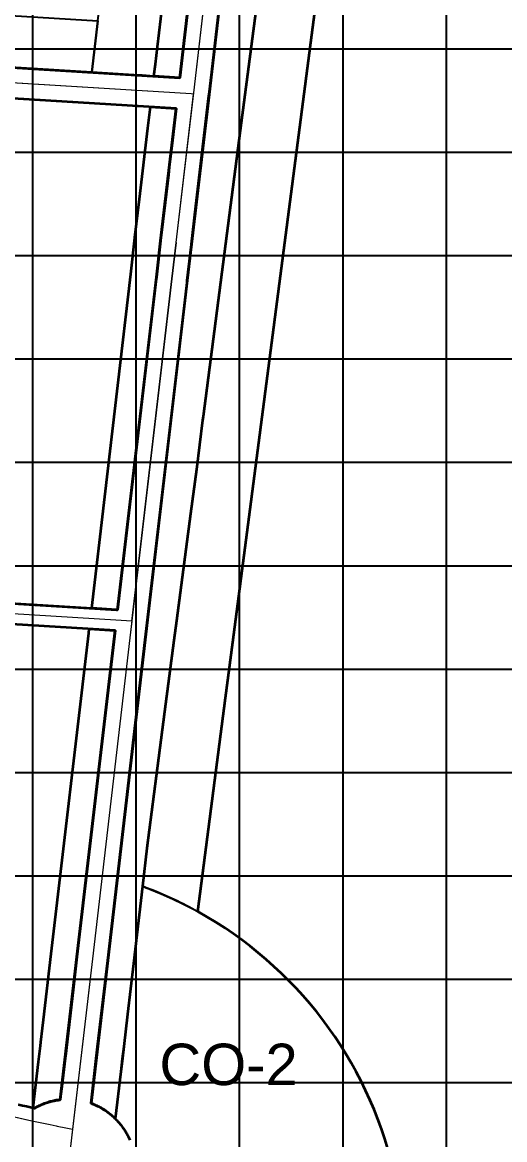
# Model space of a CAD drawing. Header units: millimetres. Extents: x 464536 to 476893, y 870501 to 881610.
# Drawn here: x 468190 to 468656, y 872945 to 874026 of the extents above; entities that cross this region are included whole.
import ezdxf
from ezdxf.enums import TextEntityAlignment as Align

# ---------------------------------------------------------------- set-up
doc = ezdxf.new("R2010")
doc.units = ezdxf.units.MM
for name, color, linetype, lineweight in [('Center_1', 7, 'Continuous', 5), ('Land Use Code', 7, 'Continuous', 35), ('Proposed Road Net work', 7, 'Continuous', 35), ('Recreational _ Environmental', 84, 'Continuous', 35), ('Urban Agriculture-', 90, 'Continuous', 35)]:
    doc.layers.add(name, color=color, linetype=linetype, lineweight=lineweight)
doc.layers.add('Commerce_ Business _ Trade', color=10, linetype='Continuous')
doc.layers.add('Grid1', color=7, linetype='Continuous')
doc.styles.add('Arial', font='arial.ttf')

msp = doc.modelspace()

# ---------------------------------------------------------------- linework, layer by layer
at = {"layer": 'Center_1'}
for points in [[(468338.5, 873812.6), (468355.6, 873957.5), (468418.1, 874496.9), (468508.1, 875263.4), (468569.7, 875800.9), (468575.1, 875846.3), (468658.6, 876548.8), (468816.4, 877901.2), (468829.9, 878009.8), (468852.7, 878215), (468863.4, 878307.3), (468873.2, 878383.8), (468885.1, 878491.3), (468895.2, 878573.2), (468896.9, 878586.6), (468907.2, 878673.6), (469113.1, 880420.4), (469144.9, 880701), (469219, 881312.4)], [(468355.4, 873956.2), (468353, 873956.3), (465187.6, 874150.4)], [(468338.5, 873812.6), (468334.5, 873777.4), (468293.9, 873430.2), (468257.6, 873119.9), (468176.6, 872426.8), (468154.4, 872239.5), (467999.6, 870921.1)], [(468338.5, 873812.6), (468334.5, 873777.4), (468293.9, 873430.2), (468257.6, 873119.9), (468176.6, 872426.8), (468154.4, 872239.5), (467999.6, 870921.1)], [(468295.8, 873446.4), (468280.3, 873447.3), (467194.9, 873513.9), (467146.7, 873516.8), (466598.4, 873550.4), (466593.3, 873550.7), (465274.7, 873631.6)], [(468165.3, 872970.8), (468199, 872963.2), (468216.7, 872959.5), (468222.6, 872958.2), (468223.6, 872958), (468232.1, 872956.3), (468238.3, 872955.1)]]:
    msp.add_lwpolyline(points, dxfattribs=at)
for points in [[(468355.4, 873956.2, 0), (468355.6, 873957.5, 0), (468388.2, 874239, 0)], [(468355.4, 873956.2, 0), (468353, 873956.3, 0), (467869.4, 873986, 0)], [(468295.8, 873446.4, 0), (468334.5, 873777.4, 0), (468338.5, 873812.6, 0), (468355.4, 873956.2, 0)], [(468295.8, 873446.4, 0), (468280.3, 873447.3, 0), (467813.6, 873475.9, 0)], [(468295.8, 873446.4, 0), (468293.9, 873430.2, 0), (468257.6, 873119.9, 0), (468238.3, 872955.1, 0)], [(468173.7, 872968.9, 0), (468199, 872963.2, 0), (468216.7, 872959.5, 0), (468222.6, 872958.2, 0), (468223.6, 872958, 0), (468232.1, 872956.3, 0), (468238.3, 872955.1, 0)], [(468238.3, 872955.1, 0), (468234.1, 872918.9, 0)]]:
    msp.add_polyline3d(points, dxfattribs=at)
at = {"layer": 'Commerce_ Business _ Trade'}
for points in [[(468491.7, 874182.1), (468470.7, 874020.9), (468409.1, 873547.2), (468393.4, 873426.1), (468386.4, 873372.3), (468359.5, 873165.4, 0.03307), (468313.2, 873187.2, 0.00492), (468306, 873189.9), (468310.4, 873226.8), (468321.7, 873313.8), (468327.5, 873358.5), (468336.5, 873427.6), (468338.9, 873446.6), (468352.4, 873550.2), (468358.3, 873592.9), (468364.2, 873640.7), (468364.7, 873644.3), (468389.9, 873838.7), (468400.6, 873921), (468405.1, 873955.5), (468418.3, 874056.6)], [(468293.7, 872944.8), (468293.2, 872945.9), (468292.7, 872946.9), (468292.2, 872948), (468291.7, 872949), (468291.1, 872950), (468290.7, 872950.8), (468290.4, 872951.3), (468290, 872952.1), (468289.4, 872953.1), (468288.8, 872954), (468288.1, 872955), (468287.5, 872955.9), (468287.5, 872956), (468286.8, 872956.9), (468286.1, 872957.8), (468285.4, 872958.8), (468284.7, 872959.7), (468283.9, 872960.6), (468283.2, 872961.5), (468282.4, 872962.3), (468281.6, 872963.2), (468279.8, 872965.1), (468285.1, 873010.7), (468286.5, 873023), (468287.9, 873035.1), (468291.6, 873066.2), (468297.3, 873115.3), (468306, 873189.9, -0.00492), (468313.2, 873187.2, -0.245724), (468548.6, 872916.3, -0.019824)]]:
    msp.add_lwpolyline(points, format="xyb", dxfattribs=at)
msp.add_lwpolyline([(468327.4, 874060.1), (468325.3, 874042.6), (468320.5, 874002), (468318.5, 873985.1), (468318.5, 873985.1), (468317.2, 873973.6), (468305.6, 873974.3), (468297.7, 873974.8), (468257.2, 873977.2), (468263, 874027), (468269.2, 874080.4), (468271.6, 874101.9), (468272, 874105.3), (468272.6, 874109.8), (468274.4, 874125.4), (468310.3, 874081.1), (468320.9, 874068.1)], close=True, dxfattribs=at)
msp.add_lwpolyline([(468263, 874027), (468257.2, 873977.2), (467437.1, 874027.5, -0.418506), (467429.9, 874035.8), (467433.1, 874077.9)], format="xyb", close=True, dxfattribs=at)
msp.add_lwpolyline([(467820.9, 873465.5), (468254.6, 873438.9), (468254.2, 873434.8), (468217.8, 873124.6), (468210.1, 873058.1), (468209.5, 873052.8), (468207.9, 873039.2), (468207.5, 873035.7), (468206.8, 873030.4), (468205.6, 873020), (468200.4, 872975.7), (468197.8, 872976.3), (468193.9, 872977.1), (468190, 872978), (468186.2, 872978.8)], dxfattribs=at)
msp.add_polyline3d([(467885.6, 873970, 0), (468248.9, 873947.7, 0), (468298, 873944.7, 0), (468300.7, 873944.5, 0), (468300.7, 873944.5, 0), (468300.7, 873944.5, 0), (468313.7, 873943.7, 0), (468312.2, 873930.8, 0), (468311.3, 873923.3, 0), (468303.2, 873854.5, 0), (468298.8, 873817.3, 0), (468298.8, 873817.2, 0), (468298.8, 873817.2, 0), (468298.8, 873817.1, 0), (468294.7, 873782, 0), (468257, 873458.8, 0), (467823.9, 873485.3, 0)], dxfattribs=at)
at = {"layer": 'Grid1'}
for p, q in [((468200, 870600), (468200, 881600)), ((468300, 870600), (468300, 881600)), ((468400, 870600), (468400, 881600)), ((468500, 870600), (468500, 881600)), ((468600, 870600), (468600, 881600)), ((464700, 874000), (472600, 874000)), ((464700, 873900), (472600, 873900)), ((464700, 873800), (472600, 873800)), ((464700, 873700), (472600, 873700)), ((464700, 873600), (472600, 873600)), ((464700, 873500), (472600, 873500)), ((464700, 873400), (472600, 873400)), ((464700, 873300), (472600, 873300)), ((464700, 873200), (472600, 873200)), ((464700, 873100), (472600, 873100)), ((464700, 873000), (472600, 873000))]:
    msp.add_line(p, q, dxfattribs=at)
at = {"layer": 'Proposed Road Net work'}
for points in [[(467487.8, 874798, 0), (467429.3, 874028, 0), (468342.2, 873972, 0), (468373, 874238.1, 0), (468022.2, 874685.5, 0), (467947.5, 874773.8, 0)], [(467487.8, 874798, 0), (467429.3, 874028, 0), (468342.2, 873972, 0), (468373, 874238.1, 0), (468022.2, 874685.5, 0), (467947.5, 874773.8, 0)], [(468433, 874495.2, 0), (468370.5, 873955.7, 0), (468353.4, 873810.9, 0), (468349.4, 873775.7, 0), (468308.8, 873428.4, 0), (468272.5, 873118.2, 0), (468256.3, 872980, 0), (468257.3, 872979.6, 0), (468258.4, 872979.2, 0), (468259.5, 872978.7, 0), (468260.5, 872978.3, 0), (468261.2, 872977.9, 0), (468261.8, 872977.7, 0), (468262.7, 872977.3, 0), (468263.7, 872976.8, 0), (468264.7, 872976.2, 0), (468265.7, 872975.7, 0), (468266.7, 872975.1, 0), (468267.7, 872974.5, 0), (468268.5, 872974, 0), (468269.1, 872973.7, 0), (468269.7, 872973.3, 0), (468270.7, 872972.6, 0), (468271.6, 872972, 0), (468272.6, 872971.3, 0), (468273.5, 872970.6, 0), (468274.4, 872969.9, 0), (468275.3, 872969.1, 0), (468276, 872968.5, 0), (468276.5, 872968.1, 0), (468277.1, 872967.6, 0), (468277.9, 872966.9, 0), (468278.8, 872966.1, 0), (468279.6, 872965.3, 0), (468280.4, 872964.4, 0), (468281.3, 872963.6, 0), (468282, 872962.8, 0), (468282.7, 872962.1, 0), (468283.1, 872961.6, 0), (468283.6, 872961, 0), (468284.3, 872960.1, 0), (468285, 872959.2, 0), (468285.8, 872958.3, 0), (468286.5, 872957.4, 0), (468287.1, 872956.4, 0), (468287.8, 872955.5, 0), (468288.3, 872954.7, 0), (468288.7, 872954.2, 0), (468289.1, 872953.5, 0), (468289.7, 872952.6, 0), (468290.3, 872951.6, 0), (468290.8, 872950.6, 0), (468291.4, 872949.5, 0), (468291.9, 872948.5, 0), (468292.5, 872947.5, 0), (468292.9, 872946.6, 0), (468293.1, 872946.1, 0), (468293.4, 872945.4, 0), (468293.9, 872944.3, 0)], [(468433, 874495.2, 0), (468370.5, 873955.7, 0), (468353.4, 873810.9, 0), (468349.4, 873775.7, 0), (468308.8, 873428.4, 0), (468272.5, 873118.2, 0), (468256.3, 872980, 0), (468257.3, 872979.6, 0), (468258.4, 872979.2, 0), (468259.5, 872978.7, 0), (468260.5, 872978.3, 0), (468261.2, 872977.9, 0), (468261.8, 872977.7, 0), (468262.7, 872977.3, 0), (468263.7, 872976.8, 0), (468264.7, 872976.2, 0), (468265.7, 872975.7, 0), (468266.7, 872975.1, 0), (468267.7, 872974.5, 0), (468268.5, 872974, 0), (468269.1, 872973.7, 0), (468269.7, 872973.3, 0), (468270.7, 872972.6, 0), (468271.6, 872972, 0), (468272.6, 872971.3, 0), (468273.5, 872970.6, 0), (468274.4, 872969.9, 0), (468275.3, 872969.1, 0), (468276, 872968.5, 0), (468276.5, 872968.1, 0), (468277.1, 872967.6, 0), (468277.9, 872966.9, 0), (468278.8, 872966.1, 0), (468279.6, 872965.3, 0), (468280.4, 872964.4, 0), (468281.3, 872963.6, 0), (468282, 872962.8, 0), (468282.7, 872962.1, 0), (468283.1, 872961.6, 0), (468283.6, 872961, 0), (468284.3, 872960.1, 0), (468285, 872959.2, 0), (468285.8, 872958.3, 0), (468286.5, 872957.4, 0), (468287.1, 872956.4, 0), (468287.8, 872955.5, 0), (468288.3, 872954.7, 0), (468288.7, 872954.2, 0), (468289.1, 872953.5, 0), (468289.7, 872952.6, 0), (468290.3, 872951.6, 0), (468290.8, 872950.6, 0), (468291.4, 872949.5, 0), (468291.9, 872948.5, 0), (468292.5, 872947.5, 0), (468292.9, 872946.6, 0), (468293.1, 872946.1, 0), (468293.4, 872945.4, 0), (468293.9, 872944.3, 0)], [(468186.2, 872978.8, 0), (468190, 872978, 0), (468193.9, 872977.1, 0), (468197.8, 872976.3, 0), (468201.6, 872975.3, 0), (468202.2, 872975.4, 0), (468202.6, 872975.8, 0), (468203.4, 872976.2, 0), (468204.5, 872976.8, 0), (468205.5, 872977.3, 0), (468206.3, 872977.7, 0), (468206.9, 872977.9, 0), (468207.6, 872978.3, 0), (468208.7, 872978.7, 0), (468209.7, 872979.2, 0), (468210.8, 872979.6, 0), (468211.9, 872980, 0), (468213, 872980.4, 0), (468214.1, 872980.8, 0), (468215.2, 872981.1, 0), (468215.9, 872981.3, 0), (468216.5, 872981.5, 0), (468217.4, 872981.7, 0), (468218.6, 872982, 0), (468219.7, 872982.3, 0), (468220.8, 872982.5, 0), (468222, 872982.8, 0), (468223.1, 872983, 0), (468224, 872983.1, 0), (468224.6, 872983.2, 0), (468225.4, 872983.3, 0), (468226.5, 872983.4, 0), (468242.7, 873121.7, 0), (468279, 873431.9, 0), (468279.7, 873437.4, 0), (467820, 873465.5, 0)], [(468186.2, 872978.8, 0), (468190, 872978, 0), (468193.9, 872977.1, 0), (468197.8, 872976.3, 0), (468201.6, 872975.3, 0), (468202.2, 872975.4, 0), (468202.6, 872975.8, 0), (468203.4, 872976.2, 0), (468204.5, 872976.8, 0), (468205.5, 872977.3, 0), (468206.3, 872977.7, 0), (468206.9, 872977.9, 0), (468207.6, 872978.3, 0), (468208.7, 872978.7, 0), (468209.7, 872979.2, 0), (468210.8, 872979.6, 0), (468211.9, 872980, 0), (468213, 872980.4, 0), (468214.1, 872980.8, 0), (468215.2, 872981.1, 0), (468215.9, 872981.3, 0), (468216.5, 872981.5, 0), (468217.4, 872981.7, 0), (468218.6, 872982, 0), (468219.7, 872982.3, 0), (468220.8, 872982.5, 0), (468222, 872982.8, 0), (468223.1, 872983, 0), (468224, 872983.1, 0), (468224.6, 872983.2, 0), (468225.4, 872983.3, 0), (468226.5, 872983.4, 0), (468242.7, 873121.7, 0), (468279, 873431.9, 0), (468279.7, 873437.4, 0), (467820, 873465.5, 0)]]:
    msp.add_polyline3d(points, dxfattribs=at)
msp.add_polyline3d([(467875.3, 873970.6, 0), (467822.2, 873485.4, 0), (468280.9, 873457.3, 0), (468282, 873457.3, 0), (468319.6, 873779.2, 0), (468323.6, 873814.3, 0), (468338.7, 873942.2, 0)], close=True, dxfattribs=at)
msp.add_polyline3d([(467875.3, 873970.6, 0), (467822.2, 873485.4, 0), (468280.9, 873457.3, 0), (468282, 873457.3, 0), (468319.6, 873779.2, 0), (468323.6, 873814.3, 0), (468338.7, 873942.2, 0)], close=True, dxfattribs=at)
at = {"layer": 'Recreational _ Environmental'}
for points in [[(468373, 874238.1), (468342.1, 873972), (468317.2, 873973.6), (468318.5, 873985.1), (468318.5, 873985.1), (468320.5, 874002), (468325.3, 874042.6), (468327.4, 874060.1), (468337, 874141.9), (468342.1, 874185.5), (468342.1, 874185.5), (468343.4, 874197), (468349.1, 874246.6), (468349.1, 874246.6), (468349.4, 874249.4), (468350.8, 874261.9), (468351.3, 874265.9)], [(468319.4, 873777.5), (468282, 873457.3), (468280.9, 873457.3), (468257, 873458.8), (468294.7, 873782), (468298.8, 873817.1), (468298.8, 873817.2), (468298.8, 873817.2), (468298.8, 873817.3), (468303.2, 873854.5), (468311.3, 873923.3), (468312.2, 873930.8), (468313.7, 873943.7), (468338.6, 873942.2), (468334.7, 873908.8), (468332, 873885.4), (468331.1, 873877.9), (468328, 873851.2), (468323.6, 873814.4), (468323.6, 873814.3), (468319.6, 873779.2)], [(468200.4, 872975.7), (468205.6, 873020), (468206.8, 873030.4), (468207.5, 873035.7), (468207.9, 873039.2), (468209.5, 873052.8), (468210.4, 873060.8), (468217.8, 873124.6), (468254.2, 873434.8), (468254.6, 873438.9), (468279.6, 873437.4), (468279, 873431.9), (468242.7, 873121.7), (468238.9, 873089.7), (468231.5, 873025.7), (468231.2, 873023.8), (468228, 872996.4), (468226.9, 872986.9), (468226.5, 872983.5), (468226, 872983.4), (468224.8, 872983.2), (468223.7, 872983.1), (468222.6, 872982.9), (468221.4, 872982.6), (468220.3, 872982.4), (468219.1, 872982.2), (468218, 872981.9), (468216.9, 872981.6), (468215.8, 872981.3), (468214.7, 872980.9), (468213.6, 872980.6), (468212.5, 872980.2), (468211.6, 872979.9), (468211.1, 872979.7), (468210.3, 872979.4), (468209.2, 872978.9), (468208.1, 872978.5), (468207.1, 872978), (468206, 872977.5), (468205, 872977), (468203.9, 872976.5), (468202.9, 872976), (468202.2, 872975.5), (468201.9, 872975.4), (468201.6, 872975.4)]]:
    msp.add_lwpolyline(points, close=True, dxfattribs=at)
msp.add_polyline3d([(468418.3, 874056.6, 0), (468405.1, 873955.5, 0), (468400.6, 873921, 0), (468389.9, 873838.7, 0), (468364.7, 873644.3, 0), (468364.2, 873640.7, 0), (468358.3, 873592.9, 0), (468352.4, 873550.2, 0), (468338.9, 873446.6, 0), (468336.5, 873427.6, 0), (468327.5, 873358.5, 0), (468321.7, 873313.8, 0), (468310.4, 873226.8, 0), (468306, 873189.9, 0), (468297.3, 873115.3, 0), (468291.6, 873066.2, 0), (468286.3, 873020.7, 0), (468285.1, 873010.7, 0), (468279.8, 872965.1, 0), (468279.2, 872965.7, 0), (468278.4, 872966.5, 0), (468277.5, 872967.3, 0), (468276.6, 872968, 0), (468275.8, 872968.8, 0), (468274.9, 872969.5, 0), (468274, 872970.2, 0), (468273, 872970.9, 0), (468272.1, 872971.6, 0), (468271.1, 872972.3, 0), (468270.2, 872972.9, 0), (468269.2, 872973.6, 0), (468268.2, 872974.2, 0), (468267.3, 872974.8, 0), (468266.5, 872975.3, 0), (468266, 872975.5, 0), (468265.2, 872976, 0), (468264.2, 872976.5, 0), (468263.2, 872977, 0), (468262.1, 872977.5, 0), (468261.1, 872978, 0), (468260, 872978.5, 0), (468259, 872978.9, 0), (468257.9, 872979.4, 0), (468257.1, 872979.7, 0), (468256.5, 872979.9, 0), (468256.3, 872980, 0), (468261, 873020.4, 0), (468262.7, 873034.5, 0), (468272.5, 873118.2, 0), (468308.8, 873428.4, 0), (468347.2, 873757.1, 0), (468349.2, 873774, 0), (468349.4, 873775.7, 0), (468353.4, 873810.8, 0), (468353.4, 873810.9, 0), (468353.4, 873810.9, 0), (468357.8, 873847.7, 0), (468370.3, 873954.4, 0), (468370.5, 873955.7, 0), (468373, 873977.3, 0), (468393.1, 874151.2, 0)], dxfattribs=at)
at = {"layer": 'Urban Agriculture-'}
msp.add_lwpolyline([(468548.6, 872916.3, 0.21094), (468359.5, 873165.4), (468386.4, 873372.3), (468393.4, 873426.1), (468409.1, 873547.2), (468470.7, 874020.9), (468491.7, 874182.1), (468544.5, 874588.6), (468552.2, 874647.9), (468621.7, 875182)], format="xyb", dxfattribs=at)

# ---------------------------------------------------------------- texts
at = {"layer": 'Land Use Code', "color": 7, "true_color": 0xffffff, "style": 'Arial'}
msp.add_text('CO-2', height=40.08, dxfattribs=at).set_placement((468389.3, 872985.6), align=Align.BOTTOM_CENTER)

doc.saveas('drawing.dxf')
